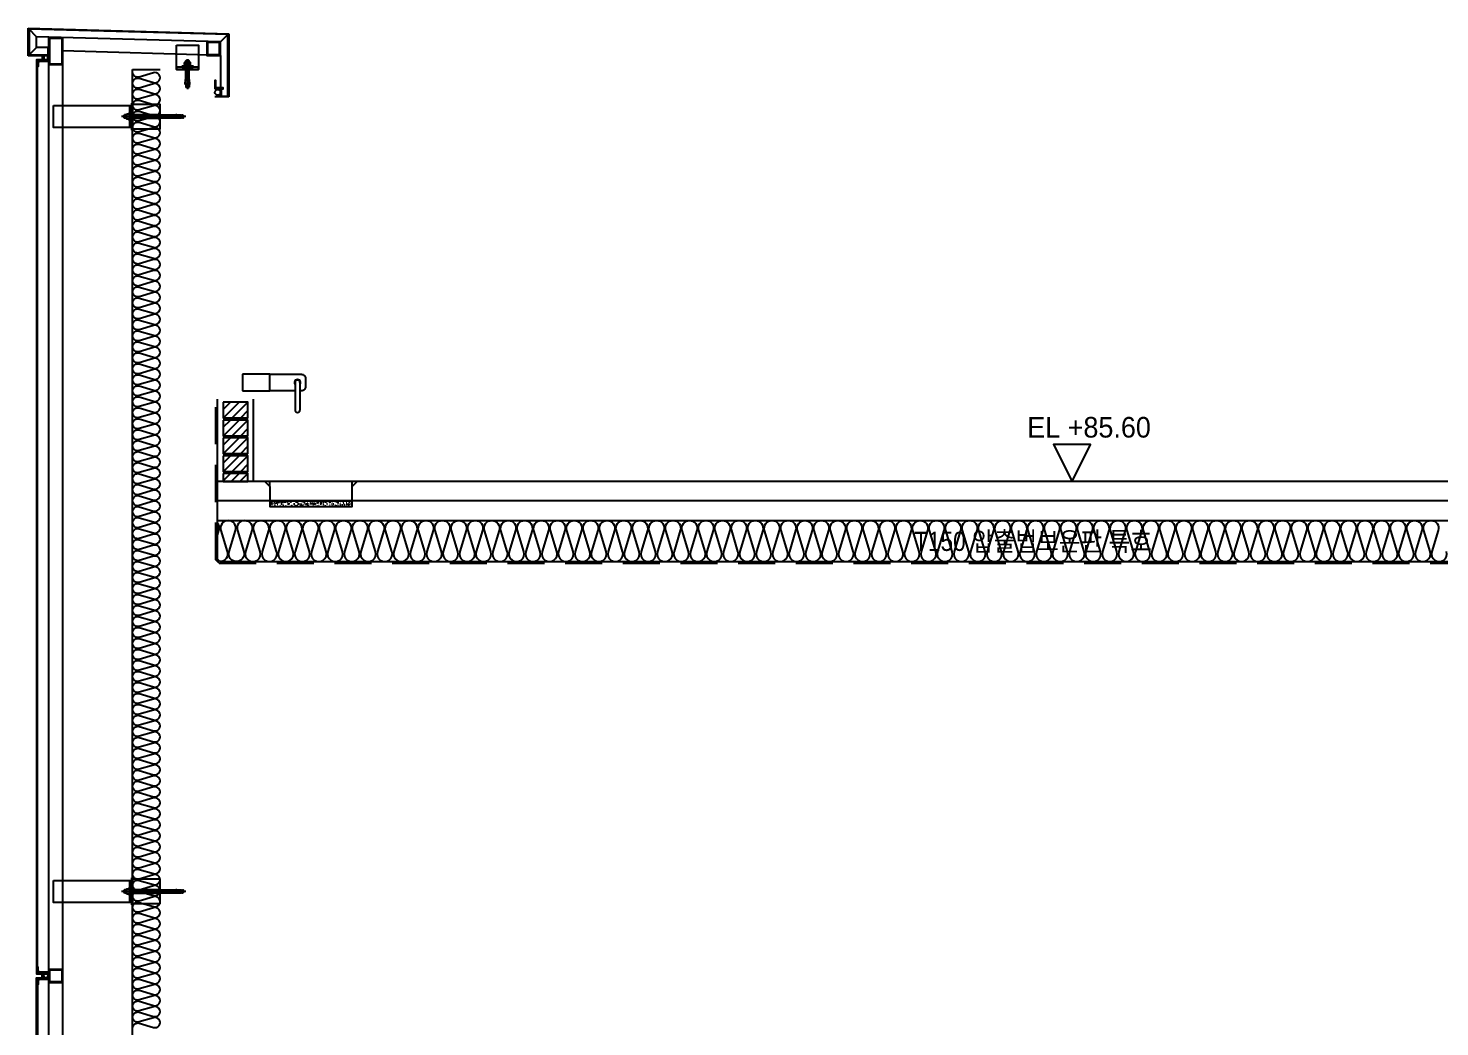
# Model space of a CAD drawing. Header units: millimetres. Extents: x 17311 to 801382, y -242618 to -104888.
# Drawn here: x 705281 to 710421, y -157965 to -154329 of the extents above; entities that cross this region are included whole.
import ezdxf
from ezdxf.enums import TextEntityAlignment as Align

# ---------------------------------------------------------------- set-up
doc = ezdxf.new("R2010")
doc.units = ezdxf.units.MM
doc.header["$LTSCALE"] = 250
doc.linetypes.add('AUDIT_I_191120105348-3', pattern=[2.3, 1.5, -0.8])
doc.linetypes.add('HID', pattern=[2.8, 1.8, -1])
for name, color, linetype in [('0-Sheet', 7, 'Continuous'), ('A-ELE-7', 7, 'Continuous'), ('A-ETC-8', 8, 'Continuous'), ('A-FIN', 6, 'Continuous'), ('A-FIN-8', 8, 'Continuous'), ('A-FIN-9', 7, 'Continuous'), ('A-HAT', 252, 'Continuous'), ('A-HAT-9', 9, 'Continuous'), ('A-HAT-WIREMESH', 9, 'g_mesh'), ('A-HID2', 4, 'AUDIT_I_191120105348-3'), ('A-WALL', 3, 'Continuous'), ('A-WP', 1, 'HID'), ('A-난간', 120, 'Continuous'), ('A-파라펫링', 7, 'Continuous'), ('ISL', 251, 'Continuous')]:
    doc.layers.add(name, color=color, linetype=linetype)
doc.layers.add('NOPLOT', color=191, linetype='Continuous', plot=False)
doc.layers.add('NOPLOT-단열', color=225, linetype='Continuous', plot=False)
doc.styles.add('Gdim', font='')
doc.styles.get('Gdim').set_extended_font_data('Dotum')
doc.linetypes.add('g_mesh', pattern='A,10,-0.8,["X",Gdim,S=0.6,R=0,X=-0.15,Y=-0.3],-0.8', length=11.6)

# ---------------------------------------------------------------- blocks, each defined once
blk = doc.blocks.new('A$C632c858f')
at = {"layer": 'A-ETC-8'}
blk.add_arc((-2.8, 0), 24, 341.8248, 18.1752, dxfattribs=at)
blk.add_ellipse((34, 0), major_axis=(7.59, 0), ratio=0.987937, dxfattribs=at)
blk = doc.blocks.new('A$Cae507117')
at = {"layer": 'A-ETC-8'}
for points in [[(-50, 0), (-50, -50), (0, -50), (0, 0)], [(-46.8, -3.2), (-46.8, -46.8), (-3.2, -46.8), (-3.2, -3.2)]]:
    blk.add_lwpolyline(points, close=True, dxfattribs=at)
blk = doc.blocks.new('A$Cab6a45e4')
at = {"layer": 'A-HAT-9'}
h = blk.add_hatch(dxfattribs=at)
h.set_pattern_fill('AR-SAND', color=256, scale=0.3)
h.set_pattern_definition([(37.5, (-113396.389, 321984.363), (-0.4800094, 14.6823971), [0, -11.5824, 0, -12.954, 0, -12.3825]), (7.5, (-113396.389, 321984.363), (13.4856985, 21.504753), [0, -6.2484, 0, -10.4394, 0, -4.0005]), (327.5, (-113405.761, 321984.363), (23.7297711, 0.04311554), [0, -3.81, 0, -13.716, 0, -17.907]), (317.5, (-113405.761, 321984.363), (22.9066936, 6.6878797), [0, -1.905, 0, -8.9916, 0, -10.287])])
h.paths.add_polyline_path([(0, 45), (300, 45), (300, 25), (0, 25)])
at = {"layer": 'A-FIN'}
for points in [[(-18, 116), (0, 98), (0, 25), (300, 25), (300, 98), (318, 116)], [(0, 45), (300, 45)]]:
    blk.add_lwpolyline(points, dxfattribs=at)
at = {"layer": 'NOPLOT'}
for p, q in [((0, 98), (0, 116)), ((300, 98), (300, 116))]:
    blk.add_line(p, q, dxfattribs=at)
blk = doc.blocks.new('너트 M12')
for p, q in [((-9, 0), (9, 0)), ((-9.5, -9), (-9.5, -0.5)), ((9, -9.5), (-9, -9.5)), ((0, -8.3), (0, -1.2)), ((9.5, -0.5), (9.5, -9))]:
    blk.add_line(p, q)
for centre, start, end in [((-9, -0.5), 90, 180), ((-9, -9), 180, 270), ((9, -0.5), 0, 90), ((9, -9), 270, 0)]:
    blk.add_arc(centre, 0.5, start, end)
at = {"extrusion": (0, 0, -1)}
for centre, major_axis, ratio, start_param, end_param in [((-4.8, -0.9), (-4.75, 0.31), 0.185359, -0.024388, 3.141593), ((4.8, -0.9), (4.75, 0.31), 0.185108, 3.141593, 6.30754), ((-4.8, -8.6), (4.75, 0.31), 0.187111, 0, 3.166211), ((4.8, -8.6), (-4.75, 0.31), 0.185991, 3.117121, 6.283185)]:
    blk.add_ellipse(centre, major_axis=major_axis, ratio=ratio, start_param=start_param, end_param=end_param, dxfattribs=at)
blk = doc.blocks.new('A$C5ebcaad0')
at = {"layer": 'A-ETC-8'}
for p, q in [((-449, -225), (-214, -225)), ((-439, -220.5), (-439, -229.5)), ((-437, -219), (-437.5, -219)), ((-437.5, -231), (-437, -231)), ((-426, -220.5), (-437, -219)), ((-437, -231), (-426, -229.5)), ((-431.6, -219.7), (-431.6, -221.5)), ((-431.6, -228.5), (-431.6, -230.2)), ((-431.1, -222.3), (-429.3, -223.5)), ((-431.1, -227.7), (-429.3, -226.5)), ((-415.6, -218.7), (-430.6, -218.7)), ((-430.6, -231.2), (-415.6, -231.2)), ((-421.1, -224), (-427.7, -224)), ((-421.1, -226), (-427.7, -226)), ((-426, -220.5), (-412, -220.5)), ((-426, -229.5), (-412, -229.5)), ((-420.6, -223.5), (-420.6, -223)), ((-420.6, -227), (-420.6, -226.5)), ((-416.6, -227), (-416.6, -223)), ((-415.6, -218.7), (-412.6, -218.7)), ((-415.6, -231.2), (-412.6, -231.2)), ((-412.6, -218.7), (-412.6, -231.2)), ((-412, -231), (-412, -219)), ((-409, -219), (-412, -219)), ((-412, -231), (-409, -231)), ((-409, -231), (-409, -219)), ((-355, -219), (-409, -219)), ((-409, -231), (-355, -231)), ((-355, -219), (-245.5, -219)), ((-245.5, -231), (-355, -231)), ((-234.2, -229.5), (-224, -229.5)), ((-234, -219), (-225.5, -219)), ((-234, -220.5), (-224, -220.5)), ((-234, -231), (-225.5, -231)), ((-225.5, -231), (-225.5, -219)), ((-224, -220.5), (-225.5, -219)), ((-224, -229.5), (-225.5, -231)), ((-224, -229.5), (-224, -220.5))]:
    blk.add_line(p, q, dxfattribs=at)
for points in [[(-255, -180.5), (-255, -269.5), (-355, -269.5), (-355, -180.5)], [(33.5, -185), (-251.5, -185), (-251.5, -265), (33.5, -265)], [(-251.5, -265), (-245.5, -265), (-245.5, -185), (-251.5, -185)], [(-245.5, -210), (-245.5, -240), (-243.5, -240), (-243.5, -210)]]:
    blk.add_lwpolyline(points, close=True, dxfattribs=at)
blk.add_lwpolyline([(-251.5, -177.5), (-251.5, -272.5, -0.414214), (-252.5, -273.5), (-255, -273.5), (-255, -176.5), (-252.5, -176.5, -0.414214)], format="xyb", close=True, dxfattribs=at)
for centre, radius, start, end in [((-437.5, -220.5), 1.5, 90, 180), ((-437.5, -229.5), 1.5, 180, 270), ((-430.6, -219.7), 1, 90, 180), ((-430.6, -221.5), 1, 180, 236.3099), ((-430.6, -228.5), 1, 123.6901, 180), ((-430.6, -230.2), 1, 180, 270), ((-427.7, -221), 3, 236.3099, 270), ((-427.7, -229), 3, 90, 123.6901), ((-421.1, -223.5), 0.5, 270, 0), ((-421.1, -226.5), 0.5, 0, 90), ((-418.6, -223), 2, 90, 180), ((-418.6, -227), 2, 180, 270), ((-418.6, -223), 2, 0, 90), ((-418.6, -227), 2, 270, 0)]:
    blk.add_arc(centre, radius, start, end, dxfattribs=at)
at = {"layer": 'A-ETC-8', "xscale": -1, "rotation": 90}
blk.add_blockref('너트 M12', (-243.5, -225), dxfattribs=at)
blk = doc.blocks.new('M12-STUD ANCHOR')
at = {"layer": 'A-ETC-8'}
for p, q in [((28.7, 54.2), (28.7, -55.8)), ((17.8, 33.7), (17.8, 40.7)), ((28.2, 30.2), (18, 31.2)), ((18, 28.2), (18, 31.2)), ((18, 31.2), (29.2, 31.2)), ((28.2, 27.2), (18, 28.2)), ((28.7, 42.2), (19.2, 42.2)), ((28.7, 32.2), (19.2, 32.2)), ((22.7, 48), (23.9, 49.2)), ((34.7, 48), (22.7, 48)), ((22.7, -20.8), (22.7, 48)), ((23.3, 33.7), (23.3, 40.7)), ((33.5, 49.2), (23.9, 49.2)), ((23.9, -20.8), (23.9, 49.2)), ((28.2, 27.2), (28.2, 30.2)), ((39.5, 28.2), (28.2, 28.2)), ((28.7, 42.2), (38.2, 42.2)), ((28.7, 32.2), (38.2, 32.2)), ((29.2, 29.2), (29.2, 32.2)), ((39.5, 31.2), (29.2, 32.2)), ((39.5, 28.2), (29.2, 29.2)), ((33.5, 49.2), (34.7, 48)), ((33.5, -20.8), (33.5, 49.2)), ((34.2, 33.7), (34.2, 40.7)), ((34.7, -20.8), (34.7, 48)), ((39.5, 28.2), (39.5, 31.2)), ((39.7, 33.7), (39.7, 40.7)), ((20.5, -38.8), (21.7, -20.8)), ((28.7, -38.8), (20.5, -38.8)), ((21.7, -20.8), (24.3, -20.8)), ((22.7, -18.4), (34.7, -18.4)), ((22.7, -38.8), (22.7, -48.4)), ((22.7, -41.2), (34.7, -41.2)), ((22.7, -42.4), (34.7, -42.4)), ((22.7, -48.4), (28.7, -48.4)), ((28.7, -50.8), (22.7, -48.4)), ((28.7, -20.8), (24.8, -20.8)), ((25.8, -32.3), (32, -26.1)), ((26.2, -32.6), (32.3, -26.5)), ((31.1, -35.9), (27.5, -35.9)), ((31.1, -36.4), (27.5, -36.4)), ((35.7, -20.8), (28.7, -20.8)), ((31.1, -38.8), (28.7, -38.8)), ((28.7, -50.8), (34.7, -48.4)), ((34.7, -48.4), (28.7, -48.4)), ((32.3, -38.8), (36.9, -38.8)), ((34.7, -38.8), (34.7, -48.4)), ((36.9, -38.8), (35.7, -20.8))]:
    blk.add_line(p, q, dxfattribs=at)
for centre, radius, start, end in [((19.2, 40.7), 1.47, 90, 180), ((19.2, 33.7), 1.47, 180, 270), ((21.8, 40.7), 1.47, 360, 90), ((21.8, 33.7), 1.47, 270, 360), ((24.7, 40.7), 1.47, 90, 180), ((24.7, 33.7), 1.47, 180, 270), ((32.8, 40.7), 1.47, 360, 90), ((32.8, 33.7), 1.47, 270, 360), ((35.7, 40.7), 1.47, 90, 180), ((35.7, 33.7), 1.47, 180, 270), ((38.2, 40.7), 1.47, 360, 90), ((38.2, 33.7), 1.47, 270, 360), ((27.7, -21.9), 3.6, 161.9622, 315), ((27.7, -21.9), 3.12, 159.0667, 315), ((27.5, -34), 2.4, 135, 270), ((27.5, -34), 1.92, 135, 270), ((31.1, -25.3), 1.68, 315, 135), ((31.1, -25.3), 1.2, 315, 135), ((31.1, -37.6), 1.68, 314.4153, 90), ((31.1, -37.6), 1.2, 270, 90)]:
    blk.add_arc(centre, radius, start, end, dxfattribs=at)
blk = doc.blocks.new('A$C7453124a')
at = {"layer": 'A-ETC-8'}
for points in [[(-40, 88.4), (40, 88.4), (40, 0), (-40, 0)], [(-40, 8), (-40, 0), (40, 0), (40, 8)], [(-20, 8), (20, 8), (20, 12), (-20, 12)]]:
    blk.add_lwpolyline(points, close=True, dxfattribs=at)
blk.add_blockref('M12-STUD ANCHOR', (-28.7, -16.2), dxfattribs=at)
blk = doc.blocks.new('A$C74a2a393')
at = {"layer": 'A-ETC-8', "elevation": 0}
for points in [[(-50, -100), (-50, 0), (0, 0), (0, -100)], [(-46.8, -96.8), (-46.8, -3.2), (-3.2, -3.2), (-3.2, -96.8)]]:
    blk.add_lwpolyline(points, close=True, dxfattribs=at)
blk = doc.blocks.new('A$C2469f73b')
at = {"layer": '0-Sheet'}
for p, q in [((247, -97), (247, 127.1)), ((250, 130), (250, -100)), ((208, -73), (208, -70)), ((208, -70), (220, -70)), ((220, -73), (208, -73)), ((220, -100), (220, -73)), ((250, -100), (220, -100)), ((223, -70), (223, -97)), ((223, -97), (247, -97))]:
    blk.add_line(p, q, dxfattribs=at)
at = {"layer": 'A-ETC-8'}
for p, q in [((-450, 119.2), (-477, 147)), ((220, 100.9), (-450, 119.2)), ((220, 100.9), (247, 127)), ((-477, 53), (-450, 80)), ((-408, 53), (-408, 80)), ((218.5, 50.9), (-355, 67.8)), ((220, 50.9), (220, -70))]:
    blk.add_line(p, q, dxfattribs=at)
blk.add_lwpolyline([(-408, 80), (-450, 80), (-450, 119.2)], dxfattribs=at)
blk.add_lwpolyline([(-442, 31), (-407, 31), (-407, 42), (-405, 42), (-405, 29), (-440.3, 29, -0.226541), (-444, 25.3), (-444, 10.6), (-446, 10.6), (-446, 27, 0.414214)], format="xyb", close=True, dxfattribs=at)
blk.add_lwpolyline([(200, -70), (230, -70), (230, -67), (203, -67), (203, -40), (200, -40)], close=True, dxfattribs=at)
blk.add_arc((210, -163.7), 64.5, 81.0843, 98.9157, dxfattribs=at)
blk.add_ellipse((210, -83.5), major_axis=(0, 10), ratio=0.999542, dxfattribs=at)
at = {"layer": 'A-FIN-9'}
for p, q in [((-480, 50), (-480, 150)), ((-480, 150), (250, 130)), ((247, 127), (-477, 147)), ((-477, 147), (-477, 53)), ((-477, 53), (-405, 53)), ((-405, 53), (-405, 43)), ((-408, 50), (-480, 50)), ((-408, 43), (-408, 50)), ((-405, 43), (-408, 43))]:
    blk.add_line(p, q, dxfattribs=at)
at = {"layer": 'A-ETC-8'}
for name, p in [('A$C74a2a393', (-355, 116.6)), ('A$C7453124a', (100, 0)), ('A$Cae507117', (220, 100.9))]:
    blk.add_blockref(name, p, dxfattribs=at)
at = {"layer": 'A-ETC-8', "xscale": -1, "rotation": 180}
blk.add_blockref('A$C632c858f', (-450, 42.5), dxfattribs=at)
blk = doc.blocks.new('C49BE3F48')
at = {"layer": 'A-ELE-7', "color": 8}
blk.add_arc((100.4, -75), 11, 324.9032, 215.0968, dxfattribs=at)
at = {"layer": 'A-ETC-8', "color": 8, "elevation": 0}
blk.add_lwpolyline([(91.4, -105), (0, -105), (0, -45), (115, -45, -0.414214), (130, -60), (130, -90, -0.414214), (115, -105), (109.4, -105)], format="xyb", dxfattribs=at)
at = {"layer": 'A-HID2', "color": 5, "elevation": 0}
blk.add_lwpolyline([(0, -45), (-100, -45), (-100, -105), (0, -105)], dxfattribs=at)
at = {"layer": 'A-난간', "color": 8}
for p, q in [((91.4, -75), (91.4, -175)), ((109.4, -75), (109.4, -175))]:
    blk.add_line(p, q, dxfattribs=at)
for centre, start, end in [((100.4, -75), 0, 180), ((100.4, -175), 180, 0)]:
    blk.add_arc(centre, 9, start, end, dxfattribs=at)

msp = doc.modelspace()

# ---------------------------------------------------------------- hatches: boundary and pattern name
at = {"layer": 'A-HAT', "lineweight": -3}
h = msp.add_hatch(dxfattribs=at)
h.set_pattern_fill('ANSI31', color=256, scale=7, style=0)
h.set_pattern_definition([(45, (622060.843, -153369.361), (-15.715448, 15.715448), [])])
h.paths.add_polyline_path([(706080.7, -155691), (705990.7, -155691), (705990.7, -155748), (706080.7, -155748)])
h = msp.add_hatch(dxfattribs=at)
h.set_pattern_fill('ANSI31', color=256, scale=7, style=0)
h.set_pattern_definition([(45, (622060.843, -153434.361), (-15.715448, 15.715448), [])])
h.paths.add_polyline_path([(706080.7, -155756), (705990.7, -155756), (705990.7, -155813), (706080.7, -155813)])
h = msp.add_hatch(dxfattribs=at)
h.set_pattern_fill('ANSI31', color=256, scale=7, style=0)
h.set_pattern_definition([(45, (622060.843, -153499.361), (-15.715448, 15.715448), [])])
h.paths.add_polyline_path([(706080.7, -155821), (705990.7, -155821), (705990.7, -155878), (706080.7, -155878)])
h = msp.add_hatch(dxfattribs=at)
h.set_pattern_fill('ANSI31', color=256, scale=7, style=0)
h.set_pattern_definition([(45, (622060.843, -153564.361), (-15.715448, 15.715448), [])])
h.paths.add_polyline_path([(706080.7, -155886), (705990.7, -155886), (705990.7, -155943), (706080.7, -155943)])
h = msp.add_hatch(dxfattribs=at)
h.set_pattern_fill('ANSI31', color=256, scale=7, style=0)
h.set_pattern_definition([(45, (622060.843, -153629.361), (-15.715448, 15.715448), [])])
h.paths.add_polyline_path([(706080.7, -155951), (705990.7, -155951), (705990.7, -155979.5), (706080.7, -155979.5)])

# ---------------------------------------------------------------- linework, layer by layer
at = {"layer": 'A-ETC-8'}
for p, q in [((705355.7, -200799.5), (705355.7, -154461.7)), ((705405.7, -154461.7), (705405.7, -200799.5))]:
    msp.add_line(p, q, dxfattribs=at)
at = {"layer": 'A-ETC-8', "elevation": 0}
for points in [[(705318.7, -157768), (705353.7, -157768), (705353.7, -157779), (705355.7, -157779), (705355.7, -157766), (705320.3, -157766, 0.226541), (705316.7, -157762.3), (705316.7, -157747.6), (705314.7, -157747.6), (705314.7, -157764, -0.414214)], [(705318.7, -157791), (705353.7, -157791), (705353.7, -157780), (705355.7, -157780), (705355.7, -157793), (705320.3, -157793, -0.226541), (705316.7, -157796.6), (705316.7, -157811.3), (705314.7, -157811.3), (705314.7, -157795, 0.414214)]]:
    msp.add_lwpolyline(points, format="xyb", close=True, dxfattribs=at)
at = {"layer": 'A-FIN'}
for p, q in [((706100.7, -155979.5, 0), (706100.7, -155679.5, 0)), ((712152.7, -155979.5), (705968.7, -155979.5))]:
    msp.add_line(p, q, dxfattribs=at)
for points in [[(705351.7, -154448.5), (705351.7, -154444.5), (705310.7, -154444.5), (705310.7, -157772), (705351.7, -157772), (705351.7, -157768), (705314.7, -157768), (705314.7, -154448.5), (705351.7, -154448.5)], [(705351.7, -161218), (705351.7, -161222), (705310.7, -161222), (705310.7, -157787), (705351.7, -157787), (705351.7, -157791), (705314.7, -157791), (705314.7, -161218), (705351.7, -161218)]]:
    msp.add_lwpolyline(points, close=True, dxfattribs=at)
at = {"layer": 'A-FIN-8'}
for p, q in [((705968.7, -155679.5, 0), (705968.7, -156261.3)), ((705968.7, -155679.5, 0), (705968.7, -156261.3)), ((705978.9, -156271.5), (705968.7, -156261.3)), ((705978.9, -156271.5), (712142.4, -156271.5))]:
    msp.add_line(p, q, dxfattribs=at)
at = {"layer": 'A-HAT-WIREMESH', "ltscale": 0.6}
msp.add_line((712152.7, -156050.5), (705968.7, -156050.5), dxfattribs=at)
at = {"layer": 'A-WALL', "elevation": 0}
for points in [[(705990.7, -155691), (705990.7, -155748), (706080.7, -155748), (706080.7, -155691)], [(705990.7, -155756), (705990.7, -155813), (706080.7, -155813), (706080.7, -155756)], [(705990.7, -155821), (705990.7, -155878), (706080.7, -155878), (706080.7, -155821)], [(705990.7, -155886), (705990.7, -155943), (706080.7, -155943), (706080.7, -155886)], [(705990.7, -155951), (705990.7, -155979.5), (706080.7, -155979.5), (706080.7, -155951)]]:
    msp.add_lwpolyline(points, close=True, dxfattribs=at)
at = {"layer": 'A-WP', "ltscale": 0.3}
for p, q in [((705963.7, -156264.3), (705963.7, -155679.5)), ((705975.8, -156276.5), (705963.7, -156264.3)), ((705975.8, -156276.5), (712145.5, -156276.5))]:
    msp.add_line(p, q, dxfattribs=at)
at = {"layer": 'ISL'}
for p, q in [((705660.7, -203729.5), (705660.7, -154479.5)), ((705660.7, -154479.5), (705760.7, -154479.5)), ((705968.7, -156121.5), (712152.7, -156121.5))]:
    msp.add_line(p, q, dxfattribs=at)
msp.add_lwpolyline([(705660.7, -157969.5, -0.509267), (705684.9, -157951.8), (705736.4, -157967.1, 1.372593), (705736.4, -157931.8), (705684.9, -157947.1, -0.509267), (705660.7, -157929.5, -0.509267), (705684.9, -157911.8), (705736.4, -157927.1, 1.372593), (705736.4, -157891.8), (705684.9, -157907.1, -0.509267), (705660.7, -157889.5, -0.509267), (705684.9, -157871.8), (705736.4, -157887.1, 1.372593), (705736.4, -157851.8), (705684.9, -157867.1, -0.509267), (705660.7, -157849.5, -0.509267), (705684.9, -157831.8), (705736.4, -157847.1, 1.372593), (705736.4, -157811.8), (705684.9, -157827.1, -0.509267), (705660.7, -157809.5, -0.509267), (705684.9, -157791.8), (705736.4, -157807.1, 1.372593), (705736.4, -157771.8), (705684.9, -157787.1, -0.509267), (705660.7, -157769.5, -0.509267), (705684.9, -157751.8), (705736.4, -157767.1, 1.372593), (705736.4, -157731.8), (705684.9, -157747.1, -0.509267), (705660.7, -157729.5, -0.509267), (705684.9, -157711.8), (705736.4, -157727.1, 1.372593), (705736.4, -157691.8), (705684.9, -157707.1, -0.509267), (705660.7, -157689.5, -0.509267), (705684.9, -157671.8), (705736.4, -157687.1, 1.372593), (705736.4, -157651.8), (705684.9, -157667.1, -0.509267), (705660.7, -157649.5, -0.509267), (705684.9, -157631.8), (705736.4, -157647.1, 1.372593), (705736.4, -157611.8), (705684.9, -157627.1, -0.509267), (705660.7, -157609.5, -0.509267), (705684.9, -157591.8), (705736.4, -157607.1, 1.372593), (705736.4, -157571.8), (705684.9, -157587.1, -0.509267), (705660.7, -157569.5, -0.509267), (705684.9, -157551.8), (705736.4, -157567.1, 1.372593), (705736.4, -157531.8), (705684.9, -157547.1, -0.509267), (705660.7, -157529.5, -0.509267), (705684.9, -157511.8), (705736.4, -157527.1, 1.372593), (705736.4, -157491.8), (705684.9, -157507.1, -0.509267), (705660.7, -157489.5, -0.509267), (705684.9, -157471.8), (705736.4, -157487.1, 1.372593), (705736.4, -157451.8), (705684.9, -157467.1, -0.509267), (705660.7, -157449.5, -0.509267), (705684.9, -157431.8), (705736.4, -157447.1, 1.372593), (705736.4, -157411.8), (705684.9, -157427.1, -0.509267), (705660.7, -157409.5, -0.509267), (705684.9, -157391.8), (705736.4, -157407.1, 1.372593), (705736.4, -157371.8), (705684.9, -157387.1, -0.509267), (705660.7, -157369.5, -0.509267), (705684.9, -157351.8), (705736.4, -157367.1, 1.372593), (705736.4, -157331.8), (705684.9, -157347.1, -0.509267), (705660.7, -157329.5, -0.509267), (705684.9, -157311.8), (705736.4, -157327.1, 1.372593), (705736.4, -157291.8), (705684.9, -157307.1, -0.509267), (705660.7, -157289.5, -0.509267), (705684.9, -157271.8), (705736.4, -157287.1, 1.372593), (705736.4, -157251.8), (705684.9, -157267.1, -0.509267), (705660.7, -157249.5, -0.509267), (705684.9, -157231.8), (705736.4, -157247.1, 1.372593), (705736.4, -157211.8), (705684.9, -157227.1, -0.509267), (705660.7, -157209.5, -0.509267), (705684.9, -157191.8), (705736.4, -157207.1, 1.372593), (705736.4, -157171.8), (705684.9, -157187.1, -0.509267), (705660.7, -157169.5, -0.509267), (705684.9, -157151.8), (705736.4, -157167.1, 1.372593), (705736.4, -157131.8), (705684.9, -157147.1, -0.509267), (705660.7, -157129.5, -0.509267), (705684.9, -157111.8), (705736.4, -157127.1, 1.372593), (705736.4, -157091.8), (705684.9, -157107.1, -0.509267), (705660.7, -157089.5, -0.509267), (705684.9, -157071.8), (705736.4, -157087.1, 1.372593), (705736.4, -157051.8), (705684.9, -157067.1, -0.509267), (705660.7, -157049.5, -0.509267), (705684.9, -157031.8), (705736.4, -157047.1, 1.372593), (705736.4, -157011.8), (705684.9, -157027.1, -0.509267), (705660.7, -157009.5, -0.509267), (705684.9, -156991.8), (705736.4, -157007.1, 1.372593), (705736.4, -156971.8), (705684.9, -156987.1, -0.509267), (705660.7, -156969.5, -0.509267), (705684.9, -156951.8), (705736.4, -156967.1, 1.372593), (705736.4, -156931.8), (705684.9, -156947.1, -0.509267), (705660.7, -156929.5, -0.509267), (705684.9, -156911.8), (705736.4, -156927.1, 1.372593), (705736.4, -156891.8), (705684.9, -156907.1, -0.509267), (705660.7, -156889.5, -0.509267), (705684.9, -156871.8), (705736.4, -156887.1, 1.372593), (705736.4, -156851.8), (705684.9, -156867.1, -0.509267), (705660.7, -156849.5, -0.509267), (705684.9, -156831.8), (705736.4, -156847.1, 1.372593), (705736.4, -156811.8), (705684.9, -156827.1, -0.509267), (705660.7, -156809.5, -0.509267), (705684.9, -156791.8), (705736.4, -156807.1, 1.372593), (705736.4, -156771.8), (705684.9, -156787.1, -0.509267), (705660.7, -156769.5, -0.509267), (705684.9, -156751.8), (705736.4, -156767.1, 1.372593), (705736.4, -156731.8), (705684.9, -156747.1, -0.509267), (705660.7, -156729.5, -0.509267), (705684.9, -156711.8), (705736.4, -156727.1, 1.372593), (705736.4, -156691.8), (705684.9, -156707.1, -0.509267), (705660.7, -156689.5, -0.509267), (705684.9, -156671.8), (705736.4, -156687.1, 1.372593), (705736.4, -156651.8), (705684.9, -156667.1, -0.509267), (705660.7, -156649.5, -0.509267), (705684.9, -156631.8), (705736.4, -156647.1, 1.372593), (705736.4, -156611.8), (705684.9, -156627.1, -0.509267), (705660.7, -156609.5, -0.509267), (705684.9, -156591.8), (705736.4, -156607.1, 1.372593), (705736.4, -156571.8), (705684.9, -156587.1, -0.509267), (705660.7, -156569.5, -0.509267), (705684.9, -156551.8), (705736.4, -156567.1, 1.372593), (705736.4, -156531.8), (705684.9, -156547.1, -0.509267), (705660.7, -156529.5, -0.509267), (705684.9, -156511.8), (705736.4, -156527.1, 1.372593), (705736.4, -156491.8), (705684.9, -156507.1, -0.509267), (705660.7, -156489.5, -0.509267), (705684.9, -156471.8), (705736.4, -156487.1, 1.372593), (705736.4, -156451.8), (705684.9, -156467.1, -0.509267), (705660.7, -156449.5, -0.509267), (705684.9, -156431.8), (705736.4, -156447.1, 1.372593), (705736.4, -156411.8), (705684.9, -156427.1, -0.509267), (705660.7, -156409.5, -0.509267), (705684.9, -156391.8), (705736.4, -156407.1, 1.372593), (705736.4, -156371.8), (705684.9, -156387.1, -0.509267), (705660.7, -156369.5, -0.509267), (705684.9, -156351.8), (705736.4, -156367.1, 1.372593), (705736.4, -156331.8), (705684.9, -156347.1, -0.509267), (705660.7, -156329.5, -0.509267), (705684.9, -156311.8), (705736.4, -156327.1, 1.372593), (705736.4, -156291.8), (705684.9, -156307.1, -0.509267), (705660.7, -156289.5, -0.509267), (705684.9, -156271.8), (705736.4, -156287.1, 1.372593), (705736.4, -156251.8), (705684.9, -156267.1, -0.509267), (705660.7, -156249.5, -0.509267), (705684.9, -156231.8), (705736.4, -156247.1, 1.372593), (705736.4, -156211.8), (705684.9, -156227.1, -0.509267), (705660.7, -156209.5, -0.509267), (705684.9, -156191.8), (705736.4, -156207.1, 1.372593), (705736.4, -156171.8), (705684.9, -156187.1, -0.509267), (705660.7, -156169.5, -0.509267), (705684.9, -156151.8), (705736.4, -156167.1, 1.372593), (705736.4, -156131.8), (705684.9, -156147.1, -0.509267), (705660.7, -156129.5, -0.509267), (705684.9, -156111.8), (705736.4, -156127.1, 1.372593), (705736.4, -156091.8), (705684.9, -156107.1, -0.509267), (705660.7, -156089.5, -0.509267), (705684.9, -156071.8), (705736.4, -156087.1, 1.372593), (705736.4, -156051.8), (705684.9, -156067.1, -0.509267), (705660.7, -156049.5, -0.509267), (705684.9, -156031.8), (705736.4, -156047.1, 1.372593), (705736.4, -156011.8), (705684.9, -156027.1, -0.509267), (705660.7, -156009.5, -0.509267), (705684.9, -155991.8), (705736.4, -156007.1, 1.372593), (705736.4, -155971.8), (705684.9, -155987.1, -0.509267), (705660.7, -155969.5, -0.509267), (705684.9, -155951.8), (705736.4, -155967.1, 1.372593), (705736.4, -155931.8), (705684.9, -155947.1, -0.509267), (705660.7, -155929.5, -0.509267), (705684.9, -155911.8), (705736.4, -155927.1, 1.372593), (705736.4, -155891.8), (705684.9, -155907.1, -0.509267), (705660.7, -155889.5, -0.509267), (705684.9, -155871.8), (705736.4, -155887.1, 1.372593), (705736.4, -155851.8), (705684.9, -155867.1, -0.509267), (705660.7, -155849.5, -0.509267), (705684.9, -155831.8), (705736.4, -155847.1, 1.372593), (705736.4, -155811.8), (705684.9, -155827.1, -0.509267), (705660.7, -155809.5, -0.509267), (705684.9, -155791.8), (705736.4, -155807.1, 1.372593), (705736.4, -155771.8), (705684.9, -155787.1, -0.509267), (705660.7, -155769.5, -0.509267), (705684.9, -155751.8), (705736.4, -155767.1, 1.372593), (705736.4, -155731.8), (705684.9, -155747.1, -0.509267), (705660.7, -155729.5, -0.509267), (705684.9, -155711.8), (705736.4, -155727.1, 1.372593), (705736.4, -155691.8), (705684.9, -155707.1, -0.509267), (705660.7, -155689.5, -0.509267), (705684.9, -155671.8), (705736.4, -155687.1, 1.372593), (705736.4, -155651.8), (705684.9, -155667.1, -0.509267), (705660.7, -155649.5, -0.509267), (705684.9, -155631.8), (705736.4, -155647.1, 1.372593), (705736.4, -155611.8), (705684.9, -155627.1, -0.509267), (705660.7, -155609.5, -0.509267), (705684.9, -155591.8), (705736.4, -155607.1, 1.372593), (705736.4, -155571.8), (705684.9, -155587.1, -0.509267), (705660.7, -155569.5, -0.509267), (705684.9, -155551.8), (705736.4, -155567.1, 1.372593), (705736.4, -155531.8), (705684.9, -155547.1, -0.509267), (705660.7, -155529.5, -0.509267), (705684.9, -155511.8), (705736.4, -155527.1, 1.372593), (705736.4, -155491.8), (705684.9, -155507.1, -0.509267), (705660.7, -155489.5, -0.509267), (705684.9, -155471.8), (705736.4, -155487.1, 1.372593), (705736.4, -155451.8), (705684.9, -155467.1, -0.509267), (705660.7, -155449.5, -0.509267), (705684.9, -155431.8), (705736.4, -155447.1, 1.372593), (705736.4, -155411.8), (705684.9, -155427.1, -0.509267), (705660.7, -155409.5, -0.509267), (705684.9, -155391.8), (705736.4, -155407.1, 1.372593), (705736.4, -155371.8), (705684.9, -155387.1, -0.509267), (705660.7, -155369.5, -0.509267), (705684.9, -155351.8), (705736.4, -155367.1, 1.372593), (705736.4, -155331.8), (705684.9, -155347.1, -0.509267), (705660.7, -155329.5, -0.509267), (705684.9, -155311.8), (705736.4, -155327.1, 1.372593), (705736.4, -155291.8), (705684.9, -155307.1, -0.509267), (705660.7, -155289.5, -0.509267), (705684.9, -155271.8), (705736.4, -155287.1, 1.372593), (705736.4, -155251.8), (705684.9, -155267.1, -0.509267), (705660.7, -155249.5, -0.509267), (705684.9, -155231.8), (705736.4, -155247.1, 1.372593), (705736.4, -155211.8), (705684.9, -155227.1, -0.509267), (705660.7, -155209.5, -0.509267), (705684.9, -155191.8), (705736.4, -155207.1, 1.372593), (705736.4, -155171.8), (705684.9, -155187.1, -0.509267), (705660.7, -155169.5, -0.509267), (705684.9, -155151.8), (705736.4, -155167.1, 1.372593), (705736.4, -155131.8), (705684.9, -155147.1, -0.509267), (705660.7, -155129.5, -0.509267), (705684.9, -155111.8), (705736.4, -155127.1, 1.372593), (705736.4, -155091.8), (705684.9, -155107.1, -0.509267), (705660.7, -155089.5, -0.509267), (705684.9, -155071.8), (705736.4, -155087.1, 1.372593), (705736.4, -155051.8), (705684.9, -155067.1, -0.509267), (705660.7, -155049.5, -0.509267), (705684.9, -155031.8), (705736.4, -155047.1, 1.372593), (705736.4, -155011.8), (705684.9, -155027.1, -0.509267), (705660.7, -155009.5, -0.509267), (705684.9, -154991.8), (705736.4, -155007.1, 1.372593), (705736.4, -154971.8), (705684.9, -154987.1, -0.509267), (705660.7, -154969.5, -0.509267), (705684.9, -154951.8), (705736.4, -154967.1, 1.372593), (705736.4, -154931.8), (705684.9, -154947.1, -0.509267), (705660.7, -154929.5, -0.509267), (705684.9, -154911.8), (705736.4, -154927.1, 1.372593), (705736.4, -154891.8), (705684.9, -154907.1, -0.509267), (705660.7, -154889.5, -0.509267), (705684.9, -154871.8), (705736.4, -154887.1, 1.372593), (705736.4, -154851.8), (705684.9, -154867.1, -0.509267), (705660.7, -154849.5, -0.509267), (705684.9, -154831.8), (705736.4, -154847.1, 1.372593), (705736.4, -154811.8), (705684.9, -154827.1, -0.509267), (705660.7, -154809.5, -0.509267), (705684.9, -154791.8), (705736.4, -154807.1, 1.372593), (705736.4, -154771.8), (705684.9, -154787.1, -0.509267), (705660.7, -154769.5, -0.509267), (705684.9, -154751.8), (705736.4, -154767.1, 1.372593), (705736.4, -154731.8), (705684.9, -154747.1, -0.509267), (705660.7, -154729.5, -0.509267), (705684.9, -154711.8), (705736.4, -154727.1, 1.372593), (705736.4, -154691.8), (705684.9, -154707.1, -0.509267), (705660.7, -154689.5, -0.509267), (705684.9, -154671.8), (705736.4, -154687.1, 1.372593), (705736.4, -154651.8), (705684.9, -154667.1, -0.509267), (705660.7, -154649.5, -0.509267), (705684.9, -154631.8), (705736.4, -154647.1, 1.372593), (705736.4, -154611.8), (705684.9, -154627.1, -0.509267), (705660.7, -154609.5, -0.509267), (705684.9, -154591.8), (705736.4, -154607.1, 1.372593), (705736.4, -154571.8), (705684.9, -154587.1, -0.509267), (705660.7, -154569.5, -0.509267), (705684.9, -154551.8), (705736.4, -154567.1, 1.372593), (705736.4, -154531.8), (705684.9, -154547.1, -0.509267), (705660.7, -154529.5, -0.509267), (705684.9, -154511.8), (705736.4, -154527.1, 1.372593), (705736.4, -154491.8), (705684.9, -154507.1, -0.509267), (705660.7, -154489.5)], format="xyb", dxfattribs=at)
at = {"layer": 'ISL', "elevation": 0}
for points in [[(705968.7, -156180.1), (705975.3, -156157.8, 0.279096), (705968.7, -156129.8)], [(706068.8, -156121.5, 0.509267), (706042.3, -156157.8), (706065.3, -156235.1, -1.372593), (706012.3, -156235.1), (706035.3, -156157.8, 0.509267), (706008.8, -156121.5, 0.509267), (705982.3, -156157.8), (706005.3, -156235.1, -0.507762), (705978.9, -156271.5, -0.507762)], [(706068.7, -156121.5, -0.509267), (706095.2, -156157.8), (706072.2, -156235.1, 1.372593), (706125.2, -156235.1), (706102.2, -156157.8, -0.509267), (706128.7, -156121.5, -0.509267), (706155.2, -156157.8), (706132.2, -156235.1, 1.372593), (706185.2, -156235.1), (706162.2, -156157.8, -0.509267), (706188.7, -156121.5, -0.509267), (706215.2, -156157.8), (706192.2, -156235.1, 1.372593), (706245.2, -156235.1), (706222.2, -156157.8, -0.509267), (706248.7, -156121.5, -0.509267), (706275.2, -156157.8), (706252.2, -156235.1, 1.372593), (706305.2, -156235.1), (706282.2, -156157.8, -0.509267), (706308.7, -156121.5, -0.509267), (706335.2, -156157.8), (706312.2, -156235.1, 1.372593), (706365.2, -156235.1), (706342.2, -156157.8, -0.509267), (706368.7, -156121.5, -0.509267), (706395.2, -156157.8), (706372.2, -156235.1, 1.372593), (706425.2, -156235.1), (706402.2, -156157.8, -0.509267), (706428.7, -156121.5, -0.509267), (706455.2, -156157.8), (706432.2, -156235.1, 1.372593), (706485.2, -156235.1), (706462.2, -156157.8, -0.509267), (706488.7, -156121.5, -0.509267), (706515.2, -156157.8), (706492.2, -156235.1, 1.372593), (706545.2, -156235.1), (706522.2, -156157.8, -0.509267), (706548.7, -156121.5, -0.509267), (706575.2, -156157.8), (706552.2, -156235.1, 1.372593), (706605.2, -156235.1), (706582.2, -156157.8, -0.509267), (706608.7, -156121.5, -0.509267), (706635.2, -156157.8), (706612.2, -156235.1, 1.372593), (706665.2, -156235.1), (706642.2, -156157.8, -0.509267), (706668.7, -156121.5, -0.509267), (706695.2, -156157.8), (706672.2, -156235.1, 1.372593), (706725.2, -156235.1), (706702.2, -156157.8, -0.509267), (706728.7, -156121.5, -0.509267), (706755.2, -156157.8), (706732.2, -156235.1, 1.372593), (706785.2, -156235.1), (706762.2, -156157.8, -0.509267), (706788.7, -156121.5, -0.509267), (706815.2, -156157.8), (706792.2, -156235.1, 1.372593), (706845.2, -156235.1), (706822.2, -156157.8, -0.509267), (706848.7, -156121.5, -0.509267), (706875.2, -156157.8), (706852.2, -156235.1, 1.372593), (706905.2, -156235.1), (706882.2, -156157.8, -0.509267), (706908.7, -156121.5, -0.509267), (706935.2, -156157.8), (706912.2, -156235.1, 1.372593), (706965.2, -156235.1), (706942.2, -156157.8, -0.509267), (706968.7, -156121.5, -0.509267), (706995.2, -156157.8), (706972.2, -156235.1, 1.372593), (707025.2, -156235.1), (707002.2, -156157.8, -0.509267), (707028.7, -156121.5, -0.509267), (707055.2, -156157.8), (707032.2, -156235.1, 1.372593), (707085.2, -156235.1), (707062.2, -156157.8, -0.509267), (707088.7, -156121.5, -0.509267), (707115.2, -156157.8), (707092.2, -156235.1, 1.372593), (707145.2, -156235.1), (707122.2, -156157.8, -0.509267), (707148.7, -156121.5, -0.509267), (707175.2, -156157.8), (707152.2, -156235.1, 1.372593), (707205.2, -156235.1), (707182.2, -156157.8, -0.509267), (707208.7, -156121.5, -0.509267), (707235.2, -156157.8), (707212.2, -156235.1, 1.372593), (707265.2, -156235.1), (707242.2, -156157.8, -0.509267), (707268.7, -156121.5, -0.509267), (707295.2, -156157.8), (707272.2, -156235.1, 1.372593), (707325.2, -156235.1), (707302.2, -156157.8, -0.509267), (707328.7, -156121.5, -0.509267), (707355.2, -156157.8), (707332.2, -156235.1, 1.372593), (707385.2, -156235.1), (707362.2, -156157.8, -0.509267), (707388.7, -156121.5, -0.509267), (707415.2, -156157.8), (707392.2, -156235.1, 1.372593), (707445.2, -156235.1), (707422.2, -156157.8, -0.509267), (707448.7, -156121.5, -0.509267), (707475.2, -156157.8), (707452.2, -156235.1, 1.372593), (707505.2, -156235.1), (707482.2, -156157.8, -0.509267), (707508.7, -156121.5, -0.509267), (707535.2, -156157.8), (707512.2, -156235.1, 1.372593), (707565.2, -156235.1), (707542.2, -156157.8, -0.509267), (707568.7, -156121.5, -0.509267), (707595.2, -156157.8), (707572.2, -156235.1, 1.372593), (707625.2, -156235.1), (707602.2, -156157.8, -0.509267), (707628.7, -156121.5, -0.509267), (707655.2, -156157.8), (707632.2, -156235.1, 1.372593), (707685.2, -156235.1), (707662.2, -156157.8, -0.509267), (707688.7, -156121.5, -0.509267), (707715.2, -156157.8), (707692.2, -156235.1, 1.372593), (707745.2, -156235.1), (707722.2, -156157.8, -0.509267), (707748.7, -156121.5, -0.509267), (707775.2, -156157.8), (707752.2, -156235.1, 1.372593), (707805.2, -156235.1), (707782.2, -156157.8, -0.509267), (707808.7, -156121.5, -0.509267), (707835.2, -156157.8), (707812.2, -156235.1, 1.372593), (707865.2, -156235.1), (707842.2, -156157.8, -0.509267), (707868.7, -156121.5, -0.509267), (707895.2, -156157.8), (707872.2, -156235.1, 1.372593), (707925.2, -156235.1), (707902.2, -156157.8, -0.509267), (707928.7, -156121.5, -0.509267), (707955.2, -156157.8), (707932.2, -156235.1, 1.372593), (707985.2, -156235.1), (707962.2, -156157.8, -0.509267), (707988.7, -156121.5, -0.509267), (708015.2, -156157.8), (707992.2, -156235.1, 1.372593), (708045.2, -156235.1), (708022.2, -156157.8, -0.509267), (708048.7, -156121.5, -0.509267), (708075.2, -156157.8), (708052.2, -156235.1, 1.372593), (708105.2, -156235.1), (708082.2, -156157.8, -0.509267), (708108.7, -156121.5, -0.509267), (708135.2, -156157.8), (708112.2, -156235.1, 1.372593), (708165.2, -156235.1), (708142.2, -156157.8, -0.509267), (708168.7, -156121.5, -0.509267), (708195.2, -156157.8), (708172.2, -156235.1, 1.372593), (708225.2, -156235.1), (708202.2, -156157.8, -0.509267), (708228.7, -156121.5, -0.509267), (708255.2, -156157.8), (708232.2, -156235.1, 1.372593), (708285.2, -156235.1), (708262.2, -156157.8, -0.509267), (708288.7, -156121.5, -0.509267), (708315.2, -156157.8), (708292.2, -156235.1, 1.372593), (708345.2, -156235.1), (708322.2, -156157.8, -0.509267), (708348.7, -156121.5, -0.509267), (708375.2, -156157.8), (708352.2, -156235.1, 1.372593), (708405.2, -156235.1), (708382.2, -156157.8, -0.509267), (708408.7, -156121.5, -0.509267), (708435.2, -156157.8), (708412.2, -156235.1, 1.372593), (708465.2, -156235.1), (708442.2, -156157.8, -0.509267), (708468.7, -156121.5, -0.509267), (708495.2, -156157.8), (708472.2, -156235.1, 1.372593), (708525.2, -156235.1), (708502.2, -156157.8, -0.509267), (708528.7, -156121.5, -0.509267), (708555.2, -156157.8), (708532.2, -156235.1, 1.372593), (708585.2, -156235.1), (708562.2, -156157.8, -0.509267), (708588.7, -156121.5, -0.509267), (708615.2, -156157.8), (708592.2, -156235.1, 1.372593), (708645.2, -156235.1), (708622.2, -156157.8, -0.509267), (708648.7, -156121.5, -0.509267), (708675.2, -156157.8), (708652.2, -156235.1, 1.372593), (708705.2, -156235.1), (708682.2, -156157.8, -0.509267), (708708.7, -156121.5, -0.509267), (708735.2, -156157.8), (708712.2, -156235.1, 1.372593), (708765.2, -156235.1), (708742.2, -156157.8, -0.509267), (708768.7, -156121.5, -0.509267), (708795.2, -156157.8), (708772.2, -156235.1, 1.372593), (708825.2, -156235.1), (708802.2, -156157.8, -0.509267), (708828.7, -156121.5, -0.509267), (708855.2, -156157.8), (708832.2, -156235.1, 1.372593), (708885.2, -156235.1), (708862.2, -156157.8, -0.509267), (708888.7, -156121.5, -0.509267), (708915.2, -156157.8), (708892.2, -156235.1, 1.372593), (708945.2, -156235.1), (708922.2, -156157.8, -0.509267), (708948.7, -156121.5, -0.509267), (708975.2, -156157.8), (708952.2, -156235.1, 1.372593), (709005.2, -156235.1), (708982.2, -156157.8, -0.509267), (709008.7, -156121.5, -0.509267), (709035.2, -156157.8), (709012.2, -156235.1, 1.372593), (709065.2, -156235.1), (709042.2, -156157.8, -0.509267), (709068.7, -156121.5, -0.509267), (709095.2, -156157.8), (709072.2, -156235.1, 1.372593), (709125.2, -156235.1), (709102.2, -156157.8, -0.509267), (709128.7, -156121.5, -0.509267), (709155.2, -156157.8), (709132.2, -156235.1, 1.372593), (709185.2, -156235.1), (709162.2, -156157.8, -0.509267), (709188.7, -156121.5, -0.509267), (709215.2, -156157.8), (709192.2, -156235.1, 1.372593), (709245.2, -156235.1), (709222.2, -156157.8, -0.509267), (709248.7, -156121.5, -0.509267), (709275.2, -156157.8), (709252.2, -156235.1, 1.372593), (709305.2, -156235.1), (709282.2, -156157.8, -0.509267), (709308.7, -156121.5, -0.509267), (709335.2, -156157.8), (709312.2, -156235.1, 1.372593), (709365.2, -156235.1), (709342.2, -156157.8, -0.509267), (709368.7, -156121.5, -0.509267), (709395.2, -156157.8), (709372.2, -156235.1, 1.372593), (709425.2, -156235.1), (709402.2, -156157.8, -0.509267), (709428.7, -156121.5, -0.509267), (709455.2, -156157.8), (709432.2, -156235.1, 1.372593), (709485.2, -156235.1), (709462.2, -156157.8, -0.509267), (709488.7, -156121.5, -0.509267), (709515.2, -156157.8), (709492.2, -156235.1, 1.372593), (709545.2, -156235.1), (709522.2, -156157.8, -0.509267), (709548.7, -156121.5, -0.509267), (709575.2, -156157.8), (709552.2, -156235.1, 1.372593), (709605.2, -156235.1), (709582.2, -156157.8, -0.509267), (709608.7, -156121.5, -0.509267), (709635.2, -156157.8), (709612.2, -156235.1, 1.372593), (709665.2, -156235.1), (709642.2, -156157.8, -0.509267), (709668.7, -156121.5, -0.509267), (709695.2, -156157.8), (709672.2, -156235.1, 1.372593), (709725.2, -156235.1), (709702.2, -156157.8, -0.509267), (709728.7, -156121.5, -0.509267), (709755.2, -156157.8), (709732.2, -156235.1, 1.372593), (709785.2, -156235.1), (709762.2, -156157.8, -0.509267), (709788.7, -156121.5, -0.509267), (709815.2, -156157.8), (709792.2, -156235.1, 1.372593), (709845.2, -156235.1), (709822.2, -156157.8, -0.509267), (709848.7, -156121.5, -0.509267), (709875.2, -156157.8), (709852.2, -156235.1, 1.372593), (709905.2, -156235.1), (709882.2, -156157.8, -0.509267), (709908.7, -156121.5, -0.509267), (709935.2, -156157.8), (709912.2, -156235.1, 1.372593), (709965.2, -156235.1), (709942.2, -156157.8, -0.509267), (709968.7, -156121.5, -0.509267), (709995.2, -156157.8), (709972.2, -156235.1, 1.372593), (710025.2, -156235.1), (710002.2, -156157.8, -0.509267), (710028.7, -156121.5, -0.509267), (710055.2, -156157.8), (710032.2, -156235.1, 1.372593), (710085.2, -156235.1), (710062.2, -156157.8, -0.509267), (710088.7, -156121.5, -0.509267), (710115.2, -156157.8), (710092.2, -156235.1, 1.372593), (710145.2, -156235.1), (710122.2, -156157.8, -0.509267), (710148.7, -156121.5, -0.509267), (710175.2, -156157.8), (710152.2, -156235.1, 1.372593), (710205.2, -156235.1), (710182.2, -156157.8, -0.509267), (710208.7, -156121.5, -0.509267), (710235.2, -156157.8), (710212.2, -156235.1, 1.372593), (710265.2, -156235.1), (710242.2, -156157.8, -0.509267), (710268.7, -156121.5, -0.509267), (710295.2, -156157.8), (710272.2, -156235.1, 1.372593), (710325.2, -156235.1), (710302.2, -156157.8, -0.509267), (710328.7, -156121.5, -0.509267), (710355.2, -156157.8), (710332.2, -156235.1, 1.372593), (710385.2, -156235.1), (710362.2, -156157.8, -0.509267), (710388.7, -156121.5, -0.509267), (710415.2, -156157.8), (710392.2, -156235.1, 1.372593), (710445.2, -156235.1)]]:
    msp.add_lwpolyline(points, format="xyb", dxfattribs=at)
at = {"layer": 'NOPLOT', "linetype": 'Continuous', "elevation": 0}
msp.add_lwpolyline([(709081.8, -155979.5), (709149.3, -155844.5), (709014.3, -155844.5), (709081.8, -155979.5)], dxfattribs=at)

# ---------------------------------------------------------------- block references
at = {"layer": '0-Sheet'}
msp.add_blockref('A$C2469f73b', (705760.7, -154479.5), dxfattribs=at)
at = {"layer": 'A-ETC-8', "xscale": -1}
for p in [(705405.7, -154426.2), (705405.7, -157247)]:
    msp.add_blockref('A$C5ebcaad0', p, dxfattribs=at)
at = {"layer": 'A-ETC-8'}
msp.add_blockref('A$C632c858f', (705310.7, -157779.5), dxfattribs=at)
at = {"layer": 'A-ETC-8', "xscale": -1, "rotation": 180}
msp.add_blockref('A$Cae507117', (705405.7, -157804.5), dxfattribs=at)
at = {"layer": 'A-FIN'}
msp.add_blockref('A$Cab6a45e4', (706160.7, -156095.5), dxfattribs=at)
at = {"layer": 'A-파라펫링'}
msp.add_blockref('C49BE3F48', (706160.7, -155544.5, 0), dxfattribs=at)

# ---------------------------------------------------------------- texts
at = {"layer": 'NOPLOT', "linetype": 'Continuous', "style": 'Gdim'}
msp.add_text('EL +85.60', height=75, rotation=360, dxfattribs=at).set_placement((708918.5, -155819.7))
at = {"layer": 'NOPLOT-단열', "style": 'Gdim', "width": 0.9}
msp.add_text('T150 압출법보온판 특호', height=70, dxfattribs=at).set_placement((708939.6, -156197.5), align=Align.MIDDLE_CENTER)

doc.saveas('drawing.dxf')
